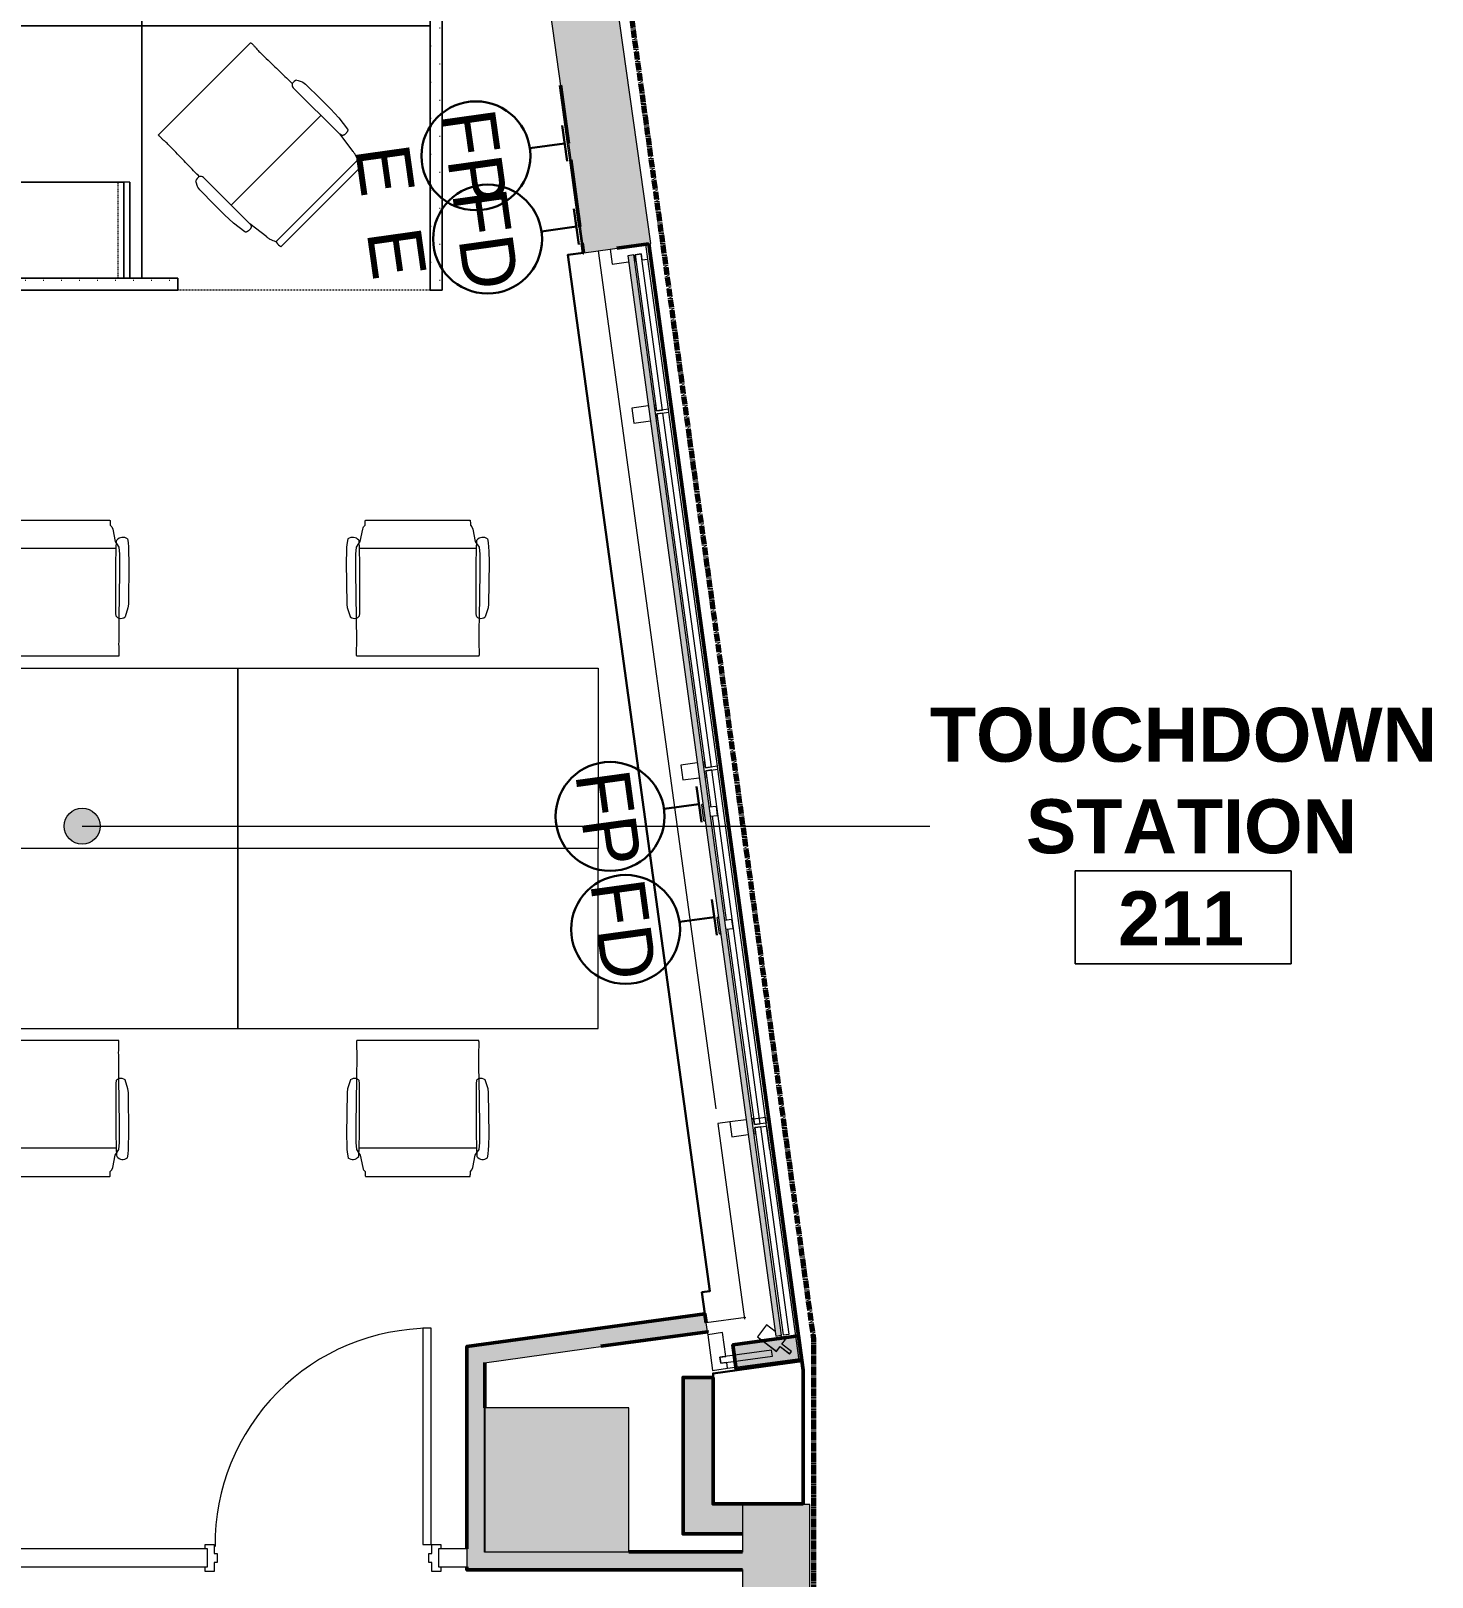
# Model space of a CAD drawing. Header units: inches. Extents: x 416 to 2283, y -56 to 1824.
# Drawn here: x 2049.7 to 2283.2, y 514.8 to 772.3 of the extents above; entities that cross this region are included whole.
import ezdxf

# ---------------------------------------------------------------- set-up
doc = ezdxf.new("R2010")
doc.units = ezdxf.units.IN
doc.header["$MEASUREMENT"] = 0
for name, pattern in [('DASH 1_32_', [0.0625, 0.03125, -0.03125]), ('Dash 1_8_', [0.25, 0.125, -0.125]), ('IMPORT-Orbis_BB$0$TI_Grid_E957150$0$PROPERTY _2_', [1.546875, 1.3125, -0.046875, 0.046875, -0.046875, 0.046875, -0.046875])]:
    doc.linetypes.add(name, pattern=pattern)
for name, color, linetype, lineweight in [('A-ANNO-NOTE', 131, 'Continuous', 13), ('A-AREA-IDEN', 2, 'Continuous', 9), ('A-DOOR', 31, 'Continuous', 13), ('A-GLAZ-CURT', 52, 'Continuous', 9), ('A-WALL', 113, 'Continuous', 9), ('A-WALL-PATT', 111, 'Continuous', 13), ('E-ELEC-FIXT', 91, 'Continuous', 13), ('I-FURN', 30, 'Continuous', 9), ('I-FURN-PNLS', 30, 'Continuous', 9), ('I-WALL', 2, 'Continuous', 13), ('Orbis - Background_dwg', 8, 'Continuous', 9), ('Orbis_BB$0$A-Glaz-Assm', 10, 'Continuous', 20), ('Orbis_BB$0$A-Glaz-Assm-Blow', 250, 'Continuous', 13), ('Orbis_BB$0$A-Glaz-Assm-Glaz', 10, 'Continuous', 20), ('Orbis_BB$0$A-Wall-Exst', 7, 'Continuous', 9), ('Orbis_BB$0$TI_ARCH-02_E957150$0$A-Wall-Blow', 130, 'Continuous', 30), ('Orbis_BB$0$TI_Grid_E957150$0$C-Prop', 170, 'IMPORT-Orbis_BB$0$TI_Grid_E957150$0$PROPERTY _2_', 70), ('Orbis_BB$0$TI_Grid_E957150$0$S-P2-WALL-CONC', 50, 'Continuous', 50), ('S-COLS', 52, 'Continuous', 13)]:
    doc.layers.add(name, color=color, linetype=linetype, lineweight=lineweight)
doc.styles.add('Swis721 Lt BT', font='swissl.ttf', dxfattribs={"height": 9})
doc.styles.add('Swis721 Lt BT_B', font='', dxfattribs={"height": 9})
doc.styles.get('Swis721 Lt BT_B').set_extended_font_data('Swis721 Lt BT', bold=True)

# ---------------------------------------------------------------- blocks, each defined once
blk = doc.blocks.new('Concrete-Rectangular-Column - 24 x 24-V1-Level XX  POWER _ SIGNAL')
at = {"layer": 'S-COLS', "lineweight": 9}
blk.add_hatch(color=7, dxfattribs=at).paths.add_polyline_path([(12, -12), (12, 12), (-12, 12), (-12, -12)], flags=0)
at = {"layer": 'S-COLS', "color": 8, "lineweight": 20}
for p, q in [((12, 12), (-12, 12)), ((-12, 12), (-12, -12)), ((12, -12), (12, 12)), ((-12, -12), (12, -12))]:
    blk.add_line(p, q, dxfattribs=at)
blk = doc.blocks.new('Adjustable Workstation 1 - 7 x 7-7146735-Level XX  POWER _ SIGNAL')
at = {"layer": 'I-FURN'}
h = blk.add_hatch(dxfattribs=at)
h.set_pattern_fill('FP1_1', color=256, style=0, pattern_type=2)
h.set_pattern_definition([(90, (805.175, -2118.223), (-3, 1.5), [0.127, -2.873])])
h.paths.add_polyline_path([(76, -2), (76, 0), (0, 0), (0, -76), (76, -76), (76, -44), (74, -44), (74, -74), (2, -74), (2, -2), (50.73, -2)], flags=0)
for p, q in [((76, 0), (0, 0)), ((0, 0), (0, -76)), ((0, 0), (76, 0)), ((0, -76), (0, 0)), ((76, -2), (76, 0)), ((76, 0), (76, -2)), ((32, -2), (2, -2)), ((2, -2), (2, -74)), ((2, -74), (2, -2)), ((2, -2), (32, -2)), ((2, -74), (2, -2)), ((2, -2), (76, -2)), ((32, -2), (2, -2)), ((2, -2), (2, -50)), ((32, -74), (32, -2)), ((32, -2), (32, -74)), ((76, -2), (32, -2)), ((76, -44), (74, -44)), ((74, -44), (74, -74)), ((74, -50), (74, -44)), ((74, -44), (76, -44)), ((76, -76), (76, -44)), ((76, -44), (76, -76)), ((2, -50), (2, -74)), ((32, -50), (2, -50)), ((2, -50), (2, -74)), ((2, -74), (2, -50)), ((2, -50), (32, -50)), ((74, -50), (32, -50)), ((32, -50), (74, -50)), ((74, -52), (74, -50)), ((74, -74), (74, -50)), ((74, -50), (74, -74)), ((58, -52), (74, -52)), ((58, -52), (74, -52)), ((58, -52), (74, -52)), ((58, -52), (74, -52)), ((58, -52), (74, -52)), ((58, -52), (74, -52)), ((58, -52), (58, -74)), ((74, -52), (58, -52)), ((74, -52), (58, -52)), ((58, -52), (58, -53)), ((74, -52), (58, -52)), ((58, -52), (74, -52)), ((58, -52), (58, -53)), ((58, -52), (58, -53)), ((74, -52), (58, -52)), ((58, -52), (74, -52)), ((58, -52), (58, -53)), ((58, -52), (58, -53)), ((74, -52), (58, -52)), ((58, -52), (74, -52)), ((58, -52), (58, -53)), ((58, -52), (58, -53)), ((58, -53), (74, -53)), ((58, -74), (58, -53)), ((58, -53), (74, -53)), ((74, -53), (58, -53)), ((58, -53), (74, -53)), ((74, -53), (58, -53)), ((58, -53), (74, -53)), ((74, -53), (58, -53)), ((58, -53), (74, -53)), ((74, -74), (74, -52)), ((74, -53), (74, -52)), ((74, -53), (74, -52)), ((74, -52), (74, -53)), ((74, -53), (74, -52)), ((74, -52), (74, -53)), ((74, -53), (74, -52)), ((74, -52), (74, -53)), ((74, -53), (74, -52)), ((74, -53), (74, -74)), ((74, -74), (74, -53)), ((2, -74), (32, -74)), ((32, -74), (2, -74)), ((74, -74), (2, -74)), ((2, -74), (32, -74)), ((2, -74), (32, -74)), ((32, -74), (2, -74)), ((32, -74), (58, -74)), ((32, -74), (74, -74)), ((74, -74), (32, -74)), ((58, -74), (74, -74)), ((74, -74), (58, -74)), ((58, -74), (74, -74)), ((0, -76), (76, -76)), ((76, -76), (0, -76))]:
    blk.add_line(p, q, dxfattribs=at)
at = {"layer": 'I-FURN', "linetype": 'Dash 1_8_'}
for p, q in [((76, 0), (76, -2)), ((76, -2), (76, -44)), ((76, -44), (76, -76))]:
    blk.add_line(p, q, dxfattribs=at)
at = {"layer": 'I-FURN', "linetype": 'DASH 1_32_'}
blk.add_line((58, -54), (74, -54), dxfattribs=at)
blk = doc.blocks.new('HermanMiller_Collection_Eames_AluminumGroup_LoungeChairSwivel - Arms Swivel Base-6962362-Level XX  POWER _ SIGNAL')
at = {"layer": 'I-FURN'}
for p, q in [((-10.12, 10.12), (-6.61, 10.58)), ((-6.94, 12.09), (-4.59, 12.38)), ((-6.61, 10.58), (-6.94, 10.64)), ((-6.61, 10.58), (4.33, 10.58)), ((-4.59, 12.38), (-3.51, 12.46)), ((-3.51, 12.46), (-2.64, 12.49)), ((-2.64, 12.49), (-0.18, 12.49)), ((-2.19, 10.58), (-2.19, -10.58)), ((-0.18, 12.49), (3.32, 12.43)), ((3.32, 12.43), (3.84, 12.38)), ((3.84, 12.38), (3.99, 12.34)), ((3.99, 12.34), (4.64, 12.01)), ((4.64, 12.01), (4.83, 11.89)), ((13.22, 10.83), (13.22, 10.86)), ((14.64, 10.85), (14.64, -10.85)), ((-12.96, -9.61), (-12.96, 9.61)), ((-11.95, 9.63), (-11.95, 9.59)), ((-11.95, 9.59), (-11.76, 9.6)), ((-11.76, -9.6), (-11.76, 9.6)), ((-11.95, -9.59), (-11.95, -9.63)), ((-11.76, -9.6), (-11.95, -9.59)), ((-6.61, -10.58), (-10.12, -10.12)), ((-6.94, -10.64), (-6.61, -10.58)), ((-4.59, -12.38), (-6.94, -12.09)), ((-6.61, -10.58), (4.33, -10.58)), ((-3.51, -12.46), (-4.59, -12.38)), ((-2.64, -12.49), (-3.51, -12.46)), ((-0.18, -12.49), (-2.64, -12.49)), ((3.32, -12.43), (-0.18, -12.49)), ((3.84, -12.38), (3.32, -12.43)), ((3.99, -12.34), (3.84, -12.38)), ((4.64, -12.01), (3.99, -12.34)), ((4.83, -11.89), (4.64, -12.01)), ((13.22, -10.86), (13.22, -10.83))]:
    blk.add_line(p, q, dxfattribs=at)
at = {"layer": 'I-FURN', "flags": 128}
for points in [[(4.94, 10.96), (5.23, 10.95), (5.52, 10.95)], [(5.52, -10.95), (5.23, -10.95), (4.94, -10.96)]]:
    blk.add_lwpolyline(points, dxfattribs=at)
at = {"layer": 'I-FURN'}
for centre, radius, start, end in [((4.33, 11.27), 0.69, 270, 332.7502), ((3.68, 11.28), 1.3, 345.8347, 28.1255), ((-12.38, 5.3), 4.35, 84.2936, 97.7064), ((-12.38, -5.3), 4.35, 262.2936, 275.7064), ((4.33, -11.27), 0.69, 27.2498, 90), ((3.68, -11.28), 1.3, 331.8745, 14.1653)]:
    blk.add_arc(centre, radius, start, end, dxfattribs=at)
for points, knots in [([(-6.94, 10.64), (-6.95, 10.65), (-6.96, 10.65), (-6.99, 10.65), (-7, 10.66), (-7.02, 10.67), (-7.03, 10.68), (-7.05, 10.69), (-7.06, 10.7), (-7.07, 10.71), (-7.08, 10.72), (-7.09, 10.73), (-7.1, 10.74), (-7.11, 10.76), (-7.11, 10.77), (-7.12, 10.78), (-7.13, 10.8), (-7.14, 10.81), (-7.15, 10.83), (-7.16, 10.85), (-7.17, 10.87), (-7.18, 10.9), (-7.2, 10.95), (-7.22, 11.02), (-7.24, 11.11), (-7.25, 11.23), (-7.26, 11.37), (-7.25, 11.52), (-7.23, 11.66), (-7.21, 11.77), (-7.18, 11.85), (-7.16, 11.9), (-7.15, 11.92), (-7.14, 11.94), (-7.13, 11.96), (-7.12, 11.97), (-7.11, 11.98), (-7.1, 12), (-7.09, 12.01), (-7.08, 12.02), (-7.07, 12.03), (-7.06, 12.04), (-7.05, 12.04), (-7.05, 12.05), (-7.03, 12.06), (-7.02, 12.07), (-7, 12.08), (-6.99, 12.08), (-6.97, 12.09), (-6.95, 12.09), (-6.94, 12.09)], [-1, -1, -1, -1, -0.984375, -0.96875, -0.957031, -0.953125, -0.9375, -0.921875, -0.917969, -0.914062, -0.90625, -0.890625, -0.882812, -0.875, -0.867188, -0.859375, -0.84375, -0.835938, -0.828125, -0.8125, -0.796875, -0.78125, -0.75, -0.708333, -0.666667, -0.583333, -0.5, -0.416667, -0.333333, -0.25, -0.208333, -0.1875, -0.166667, -0.15625, -0.145833, -0.135417, -0.125, -0.114583, -0.104167, -0.09375, -0.088542, -0.083333, -0.078125, -0.072917, -0.0625, -0.052083, -0.041667, -0.03125, -0.020833, 0, 0, 0, 0]), ([(13.22, 10.86), (13.22, 10.87), (13.22, 10.87), (13.23, 10.87), (13.25, 10.88), (13.27, 10.88), (13.29, 10.88), (13.32, 10.88), (13.34, 10.88)], [-1, -1, -1, -1, -0.75, -0.625, -0.5, -0.375, -0.25, 0, 0, 0, 0]), ([(13.34, 10.88), (13.4, 10.89), (13.61, 10.9), (13.97, 10.9), (14.25, 10.89), (14.38, 10.89), (14.47, 10.88), (14.54, 10.87), (14.6, 10.87), (14.63, 10.86), (14.64, 10.85), (14.64, 10.85)], [-1, -1, -1, -1, -0.857143, -0.571429, -0.428571, -0.357143, -0.285714, -0.214286, -0.142857, -0.071429, 0, 0, 0, 0]), ([(-6.94, -12.09), (-6.95, -12.09), (-6.96, -12.09), (-6.99, -12.08), (-7, -12.08), (-7.02, -12.07), (-7.03, -12.06), (-7.05, -12.05), (-7.06, -12.04), (-7.07, -12.03), (-7.08, -12.02), (-7.09, -12.01), (-7.1, -12), (-7.11, -11.98), (-7.12, -11.97), (-7.12, -11.96), (-7.13, -11.94), (-7.14, -11.93), (-7.15, -11.91), (-7.16, -11.89), (-7.17, -11.87), (-7.18, -11.84), (-7.21, -11.77), (-7.23, -11.66), (-7.26, -11.47), (-7.26, -11.28), (-7.24, -11.11), (-7.22, -11.02), (-7.2, -10.95), (-7.18, -10.89), (-7.16, -10.85), (-7.15, -10.82), (-7.13, -10.8), (-7.13, -10.78), (-7.12, -10.77), (-7.11, -10.76), (-7.1, -10.74), (-7.08, -10.73), (-7.08, -10.72), (-7.07, -10.71), (-7.06, -10.7), (-7.05, -10.69), (-7.05, -10.69), (-7.03, -10.68), (-7.02, -10.67), (-7, -10.66), (-6.99, -10.65), (-6.97, -10.65), (-6.95, -10.65), (-6.94, -10.64)], [-1, -1, -1, -1, -0.984375, -0.96875, -0.957031, -0.953125, -0.9375, -0.921875, -0.917969, -0.914062, -0.90625, -0.890625, -0.882812, -0.875, -0.867188, -0.859375, -0.84375, -0.835938, -0.828125, -0.8125, -0.796875, -0.78125, -0.75, -0.666667, -0.583333, -0.416667, -0.333333, -0.291667, -0.25, -0.208333, -0.1875, -0.166667, -0.15625, -0.145833, -0.135417, -0.125, -0.114583, -0.104167, -0.09375, -0.088542, -0.083333, -0.078125, -0.072917, -0.0625, -0.052083, -0.041667, -0.03125, -0.020833, 0, 0, 0, 0]), ([(13.34, -10.88), (13.32, -10.88), (13.29, -10.88), (13.27, -10.88), (13.25, -10.88), (13.23, -10.87), (13.22, -10.87), (13.22, -10.87), (13.22, -10.86)], [-1, -1, -1, -1, -0.75, -0.625, -0.5, -0.375, -0.25, 0, 0, 0, 0]), ([(14.64, -10.85), (14.64, -10.86), (14.62, -10.86), (14.52, -10.88), (14.27, -10.9), (13.87, -10.9), (13.54, -10.9), (13.4, -10.89), (13.34, -10.88)], [-1, -1, -1, -1, -0.892857, -0.785714, -0.571429, -0.285714, -0.142857, 0, 0, 0, 0])]:
    blk.add_open_spline(points, degree=3, knots=knots, dxfattribs=at)
for points in [[(5.52, 10.95), (6.54, 10.92), (8.59, 10.89), (10.68, 10.85), (11.73, 10.84)], [(11.73, 10.84), (11.97, 10.84), (12.47, 10.83), (12.96, 10.83), (13.22, 10.83)], [(-11.76, 9.6), (-11.64, 9.67), (-11.37, 9.8), (-11.02, 9.92), (-10.83, 9.99)], [(-10.83, 9.99), (-10.79, 10), (-10.71, 10.02), (-10.55, 10.06), (-10.35, 10.09), (-10.2, 10.11), (-10.12, 10.12)], [(-10.83, -9.99), (-11.02, -9.92), (-11.37, -9.8), (-11.64, -9.67), (-11.76, -9.6)], [(-10.12, -10.12), (-10.2, -10.11), (-10.35, -10.09), (-10.55, -10.06), (-10.71, -10.02), (-10.79, -10), (-10.83, -9.99)], [(11.73, -10.84), (10.68, -10.85), (8.59, -10.89), (6.54, -10.92), (5.52, -10.95)], [(13.22, -10.83), (12.96, -10.83), (12.47, -10.83), (11.97, -10.84), (11.73, -10.84)]]:
    blk.add_open_spline(points, degree=3, dxfattribs=at)
blk = doc.blocks.new('F - BENCHING _RECTANGULAR-1 CHAIRS_ - F - BENCHING _RECTANGULAR-1 CHAIRS_-7118174-Level XX  POWER _ SIGNAL')
at = {"layer": 'I-FURN'}
for p, q in [((-8.74, 38.82), (-8.99, 38.56)), ((8.75, 39.66), (-8.68, 39.66)), ((9.06, 38.56), (8.8, 38.82)), ((-11.59, 36.56), (-11.7, 35.95)), ((-9.79, 36.11), (-9.81, 36.34)), ((-9.73, 34.95), (-9.79, 36.11)), ((-9.54, 36.11), (-9.77, 35.78)), ((-9.14, 38.18), (-9.54, 36.11)), ((-8.99, 38.56), (-9.14, 38.18)), ((9.13, 38.42), (9.06, 38.56)), ((9.21, 38.18), (9.13, 38.42)), ((9.61, 36.11), (9.21, 38.18)), ((9.84, 35.78), (9.61, 36.11)), ((9.86, 36.11), (9.79, 34.95)), ((9.88, 36.34), (9.86, 36.11)), ((11.77, 35.95), (11.66, 36.56)), ((-11.8, 34.53), (-11.85, 32.67)), ((-11.77, 35.18), (-11.8, 34.53)), ((-11.7, 35.95), (-11.77, 35.18)), ((-10.18, 35.18), (-10.28, 34.02)), ((-10.28, 34.02), (-10.28, 31.02)), ((-9.77, 35.78), (-10.18, 35.18)), ((-9.68, 32.27), (-9.73, 34.95)), ((-9.73, 34.95), (9.79, 34.95)), ((9.79, 34.95), (9.75, 32.27)), ((10.24, 35.18), (9.84, 35.78)), ((10.35, 34.02), (10.24, 35.18)), ((10.35, 31.02), (10.35, 34.02)), ((11.84, 35.18), (11.77, 35.95)), ((11.87, 34.53), (11.84, 35.18)), ((11.92, 32.67), (11.87, 34.53)), ((-11.85, 32.67), (-11.75, 25.67)), ((-10.28, 31.02), (-10.17, 23.35)), ((-9.68, 24.18), (-9.68, 32.27)), ((9.75, 32.27), (9.75, 24.18)), ((10.24, 23.35), (10.35, 31.02)), ((11.82, 25.67), (11.92, 32.67)), ((-11.75, 25.67), (-11.69, 25.08)), ((-11.69, 25.08), (-11.2, 23.58)), ((-9.74, 23.68), (-9.68, 24.18)), ((9.75, 24.18), (9.81, 23.68)), ((11.27, 23.58), (11.76, 25.08)), ((11.76, 25.08), (11.82, 25.67)), ((-10.14, 17.03), (10.2, 17.03))]:
    blk.add_line(p, q, dxfattribs=at)
for centre, radius, start, end in [((-10.82, 35.49), 1.32, 40.065, 125.935), ((10.89, 35.49), 1.32, 54.065, 139.935), ((-10.48, 24.43), 1.12, 229.743, 286.0891), ((-10.4, 24.1), 0.781, 286.8466, 327.6782), ((10.47, 24.1), 0.781, 212.3218, 253.1534), ((10.55, 24.43), 1.12, 253.9109, 310.257)]:
    blk.add_arc(centre, radius, start, end, dxfattribs=at)
for points, knots in [([(-8.68, 39.66), (-8.68, 39.66), (-8.69, 39.64), (-8.7, 39.59), (-8.71, 39.53), (-8.71, 39.44), (-8.72, 39.34), (-8.73, 39.19), (-8.73, 39.01), (-8.74, 38.87), (-8.74, 38.82)], [0, 0, 0, 0, 0.111111, 0.222222, 0.333333, 0.444444, 0.555556, 0.666667, 0.888889, 1, 1, 1, 1]), ([(8.8, 38.82), (8.8, 39.01), (8.79, 39.28), (8.78, 39.5), (8.77, 39.59), (8.76, 39.64), (8.75, 39.66), (8.75, 39.66)], [0, 0, 0, 0, 0.444444, 0.666667, 0.777778, 0.888889, 1, 1, 1, 1]), ([(-10.18, 17.97), (-10.18, 17.89), (-10.18, 17.73), (-10.18, 17.4), (-10.16, 17.1), (-10.14, 17.03), (-10.14, 17.03)], [0, 0, 0, 0, 0.181818, 0.363636, 0.727273, 1, 1, 1, 1]), ([(10.2, 17.03), (10.21, 17.03), (10.21, 17.03), (10.22, 17.06), (10.23, 17.12), (10.23, 17.19), (10.24, 17.27), (10.25, 17.41), (10.25, 17.64), (10.25, 17.85), (10.25, 17.97)], [0, 0, 0, 0, 0.090909, 0.181818, 0.272727, 0.363636, 0.454545, 0.545455, 0.727273, 1, 1, 1, 1])]:
    blk.add_open_spline(points, degree=3, knots=knots, dxfattribs=at)
for points in [[(-10.17, 23.35), (-10.16, 22.62), (-10.15, 21.16), (-10.14, 19.68), (-10.13, 18.94)], [(10.2, 18.94), (10.2, 19.68), (10.21, 21.16), (10.23, 22.62), (10.24, 23.35)], [(-10.13, 18.94), (-10.14, 18.78), (-10.16, 18.46), (-10.17, 18.13), (-10.18, 17.97)], [(10.25, 17.97), (10.24, 18.13), (10.23, 18.46), (10.21, 18.78), (10.2, 18.94)]]:
    blk.add_open_spline(points, degree=3, dxfattribs=at)
at = {"layer": 'I-FURN-PNLS'}
for p, q in [((30, 15), (-30, 15)), ((-30, 15), (-30, -15)), ((30, -15), (30, 15)), ((-30, -15), (30, -15))]:
    blk.add_line(p, q, dxfattribs=at)
blk = doc.blocks.new('F - BENCHING _RECTANGULAR-1 CHAIRS_ - F - BENCHING _RECTANGULAR-1 CHAIRS_-7118175-Level XX  POWER _ SIGNAL')
at = {"layer": 'I-FURN'}
for p, q in [((-10.14, -17.03), (10.2, -17.03)), ((-11.85, -32.67), (-11.75, -25.67)), ((-11.75, -25.67), (-11.69, -25.08)), ((-11.69, -25.08), (-11.2, -23.58)), ((-10.28, -31.02), (-10.17, -23.35)), ((-9.74, -23.68), (-9.68, -24.18)), ((-9.68, -24.18), (-9.68, -32.27)), ((9.75, -24.18), (9.81, -23.68)), ((9.75, -32.27), (9.75, -24.18)), ((10.24, -23.35), (10.35, -31.02)), ((11.27, -23.58), (11.76, -25.08)), ((11.76, -25.08), (11.82, -25.67)), ((11.82, -25.67), (11.92, -32.67)), ((-11.8, -34.53), (-11.85, -32.67)), ((-10.28, -34.02), (-10.28, -31.02)), ((-9.68, -32.27), (-9.73, -34.95)), ((9.79, -34.95), (9.75, -32.27)), ((10.35, -31.02), (10.35, -34.02)), ((11.92, -32.67), (11.87, -34.53)), ((-11.77, -35.18), (-11.8, -34.53)), ((-11.7, -35.95), (-11.77, -35.18)), ((-11.59, -36.56), (-11.7, -35.95)), ((-10.18, -35.18), (-10.28, -34.02)), ((-9.77, -35.78), (-10.18, -35.18)), ((-9.73, -34.95), (-9.79, -36.11)), ((-9.54, -36.11), (-9.77, -35.78)), ((-9.73, -34.95), (9.79, -34.95)), ((9.84, -35.78), (9.61, -36.11)), ((9.86, -36.11), (9.79, -34.95)), ((10.24, -35.18), (9.84, -35.78)), ((10.35, -34.02), (10.24, -35.18)), ((11.77, -35.95), (11.66, -36.56)), ((11.84, -35.18), (11.77, -35.95)), ((11.87, -34.53), (11.84, -35.18)), ((-9.79, -36.11), (-9.81, -36.34)), ((-9.14, -38.18), (-9.54, -36.11)), ((-8.99, -38.56), (-9.14, -38.18)), ((-8.74, -38.82), (-8.99, -38.56)), ((9.06, -38.56), (8.8, -38.82)), ((9.13, -38.42), (9.06, -38.56)), ((9.21, -38.18), (9.13, -38.42)), ((9.61, -36.11), (9.21, -38.18)), ((9.88, -36.34), (9.86, -36.11)), ((8.75, -39.66), (-8.68, -39.66))]:
    blk.add_line(p, q, dxfattribs=at)
for centre, radius, start, end in [((-10.48, -24.43), 1.12, 73.9109, 130.257), ((-10.4, -24.1), 0.781, 32.3218, 73.1534), ((10.47, -24.1), 0.781, 106.8466, 147.6782), ((10.55, -24.43), 1.12, 49.743, 106.0891), ((-10.82, -35.49), 1.32, 234.065, 319.935), ((10.89, -35.49), 1.32, 220.065, 305.935)]:
    blk.add_arc(centre, radius, start, end, dxfattribs=at)
for points, knots in [([(-10.18, -17.97), (-10.18, -17.85), (-10.18, -17.64), (-10.18, -17.41), (-10.17, -17.27), (-10.17, -17.19), (-10.16, -17.12), (-10.15, -17.06), (-10.14, -17.03), (-10.14, -17.03), (-10.14, -17.03)], [-1, -1, -1, -1, -0.727273, -0.545455, -0.454545, -0.363636, -0.272727, -0.181818, -0.090909, 0, 0, 0, 0]), ([(10.2, -17.03), (10.21, -17.03), (10.23, -17.1), (10.25, -17.4), (10.25, -17.73), (10.25, -17.89), (10.25, -17.97)], [-1, -1, -1, -1, -0.727273, -0.363636, -0.181818, 0, 0, 0, 0]), ([(-8.68, -39.66), (-8.68, -39.66), (-8.69, -39.64), (-8.7, -39.59), (-8.71, -39.5), (-8.73, -39.28), (-8.73, -39.01), (-8.74, -38.82)], [-1, -1, -1, -1, -0.888889, -0.777778, -0.666667, -0.444444, 0, 0, 0, 0]), ([(8.8, -38.82), (8.8, -38.87), (8.8, -39.01), (8.8, -39.19), (8.79, -39.34), (8.78, -39.44), (8.78, -39.53), (8.77, -39.59), (8.76, -39.64), (8.75, -39.66), (8.75, -39.66)], [-1, -1, -1, -1, -0.888889, -0.666667, -0.555556, -0.444444, -0.333333, -0.222222, -0.111111, 0, 0, 0, 0])]:
    blk.add_open_spline(points, degree=3, knots=knots, dxfattribs=at)
for points in [[(-10.13, -18.94), (-10.14, -18.78), (-10.16, -18.46), (-10.17, -18.13), (-10.18, -17.97)], [(10.25, -17.97), (10.24, -18.13), (10.23, -18.46), (10.21, -18.78), (10.2, -18.94)], [(-10.17, -23.35), (-10.16, -22.62), (-10.15, -21.16), (-10.14, -19.68), (-10.13, -18.94)], [(10.2, -18.94), (10.2, -19.68), (10.21, -21.16), (10.23, -22.62), (10.24, -23.35)]]:
    blk.add_open_spline(points, degree=3, dxfattribs=at)
at = {"layer": 'I-FURN-PNLS'}
for p, q in [((-30, 15), (30, 15)), ((-30, -15), (-30, 15)), ((30, 15), (30, -15)), ((30, -15), (-30, -15))]:
    blk.add_line(p, q, dxfattribs=at)
blk = doc.blocks.new('Door - Single - Solid Door-6976162-Level XX  POWER _ SIGNAL')
at = {"layer": 'A-DOOR', "lineweight": 9}
for p, q in [((-15.63, 2.16), (-14.13, 2.16)), ((-15.63, 1.41), (-15.63, 2.16)), ((-14.13, 2.16), (-14.13, 0.66)), ((-14.13, 0.66), (-13.63, 0.66)), ((-13.63, 0.66), (-13.63, -0.84)), ((21.62, 0.66), (22.12, 0.66)), ((21.62, -0.84), (21.62, 0.66)), ((22.12, 2.16), (23.62, 2.16)), ((22.12, 0.66), (22.12, 2.16)), ((23.62, 2.16), (23.62, 1.41)), ((-15.63, -2.34), (-15.63, -1.59)), ((-14.13, -2.34), (-15.63, -2.34)), ((-14.13, -0.84), (-14.13, -2.34)), ((-13.63, -0.84), (-14.13, -0.84)), ((22.12, -0.84), (21.62, -0.84)), ((22.12, -2.34), (22.12, -0.84)), ((23.62, -2.34), (22.12, -2.34)), ((23.62, -1.59), (23.62, -2.34))]:
    blk.add_line(p, q, dxfattribs=at)
at = {"layer": 'A-DOOR'}
for p, q in [((-12.63, -2.34), (-14.01, -2.34)), ((-14.01, -2.34), (-14.01, -38.34)), ((-12.63, -38.34), (-12.63, -2.34)), ((-14.01, -38.34), (-12.63, -38.34))]:
    blk.add_line(p, q, dxfattribs=at)
at = {"layer": 'A-DOOR', "lineweight": 9}
blk.add_arc((-14.01, -2.34), 36, 270, 0.5, dxfattribs=at)
blk = doc.blocks.new('System Panel - Glazed-7329274-Level XX  POWER _ SIGNAL')
at = {"layer": 'A-GLAZ-CURT'}
blk.add_hatch(color=7, dxfattribs=at).paths.add_polyline_path([(90.81, -1.75), (90.81, -0.75), (-90.81, -0.75), (-90.81, -1.75), (1.22, -1.75)], flags=0)
at = {"layer": 'A-GLAZ-CURT', "color": 8, "lineweight": 20}
for p, q in [((90.81, -0.75), (-90.81, -0.75)), ((-90.81, -0.75), (-90.81, -1.75)), ((-90.81, -1.75), (90.81, -1.75)), ((90.81, -1.75), (90.81, -0.75))]:
    blk.add_line(p, q, dxfattribs=at)
blk = doc.blocks.new('PS - Power Device _Wall Base_ - Basefeed Data-7353900-Level XX  POWER _ SIGNAL')
at = {"layer": 'E-ELEC-FIXT', "lineweight": 9}
for p, q in [((2141.26, 739.71), (2141.08, 739.68)), ((2141.46, 736.96), (2141.08, 739.68)), ((2141.46, 736.96), (2141.65, 736.98))]:
    blk.add_line(p, q, dxfattribs=at)
blk = doc.blocks.new('PS - Power Device _Wall Base_ - Basefeed Power-7353828-Level XX  POWER _ SIGNAL')
at = {"layer": 'E-ELEC-FIXT', "lineweight": 9}
for p, q in [((2139.32, 753.57), (2139.13, 753.54)), ((2139.51, 750.82), (2139.13, 753.54)), ((2139.51, 750.82), (2139.7, 750.85))]:
    blk.add_line(p, q, dxfattribs=at)
blk = doc.blocks.new('PS - Power Device _Wall Base_ - Basefeed Power-4862739-Level XX  POWER _ SIGNAL')
at = {"layer": 'E-ELEC-FIXT', "lineweight": 9}
for p, q in [((2161.68, 643.49), (2161.49, 643.47)), ((2161.86, 640.74), (2161.49, 643.47)), ((2163.87, 643.16), (2162.75, 643.01)), ((2162.96, 641.52), (2164.07, 641.67)), ((2163.87, 643.16), (2164.07, 641.67)), ((2161.86, 640.74), (2162.05, 640.77))]:
    blk.add_line(p, q, dxfattribs=at)
blk = doc.blocks.new('PS - Power Device _Wall Base_ - Basefeed Data-4862737-Level XX  POWER _ SIGNAL')
at = {"layer": 'E-ELEC-FIXT', "lineweight": 9}
for p, q in [((2164.26, 624.67), (2164.07, 624.64)), ((2164.44, 621.92), (2164.07, 624.64)), ((2166.45, 624.34), (2165.33, 624.18)), ((2166.45, 624.34), (2166.65, 622.85)), ((2164.44, 621.92), (2164.63, 621.94)), ((2165.54, 622.7), (2166.65, 622.85))]:
    blk.add_line(p, q, dxfattribs=at)
blk = doc.blocks.new('Orbis - Background_dwg_Orbis_BB-7347761-Level XX  POWER _ SIGNAL')
at = {"layer": 'Orbis_BB$0$A-Wall-Exst'}
h = blk.add_hatch(color=256, dxfattribs=at)
h.paths.add_polyline_path([(12850.06, 1541.32), (12850.16, 1541.33), (12849.94, 1542.92), (12849.85, 1542.89), (12849.94, 1542.24)], flags=0)
h.paths.add_polyline_path([(12849.47, 1545.63), (12849.56, 1545.64), (12847.95, 1556.76), (12849.47, 1545.64)], flags=0)
h.paths.add_polyline_path([(12847.57, 1559.5), (12847.61, 1559.51), (12847.57, 1559.51)], flags=0)
h = blk.add_hatch(color=256, dxfattribs=at)
h.paths.add_polyline_path([(12876.41, 1270.54), (12876.66, 1270.54), (12876.66, 1270.83), (12867.66, 1270.83), (12867.66, 1270.54), (12875.16, 1270.54)], flags=0)
h.paths.add_polyline_path([(12830.7, 1321.91), (12876.54, 1321.91), (12876.54, 1321.97), (12830.7, 1321.97), (12830.66, 1321.91)], flags=0)
h.paths.add_polyline_path([(12833.67, 1324.84), (12876.54, 1324.84), (12876.54, 1324.91), (12833.66, 1324.92), (12833.66, 1356.45), (12833.58, 1356.44), (12833.59, 1324.84), (12833.66, 1324.84)], flags=0)
h.paths.add_polyline_path([(12830.7, 1325.41), (12830.7, 1358.94), (12870.31, 1364.51), (12870.3, 1364.57), (12830.66, 1359.14), (12830.66, 1325.41)], flags=0)
h.paths.add_polyline_path([(12871.66, 1327.91), (12876.54, 1327.91), (12876.54, 1332.83), (12886.66, 1332.83), (12886.66, 1332.91), (12871.66, 1332.91), (12871.66, 1353.98), (12866.66, 1353.98), (12866.66, 1327.91)], flags=0)
h.paths.add_polyline_path([(12875.54, 1355.32), (12886.44, 1356.81), (12885.88, 1360.89), (12874.98, 1359.4), (12875.34, 1356.81)], flags=0)
h.paths.add_polyline_path([(12852.98, 1359.17), (12870.71, 1361.62), (12870.7, 1361.66), (12857.45, 1359.8)], flags=0)
at = {"layer": 'Orbis_BB$0$A-Glaz-Assm'}
for p, q in [((12860.88, 1515.8), (12858.15, 1515.43)), ((12869.02, 1456.35), (12866.3, 1455.98)), ((12877.16, 1396.91), (12874.44, 1396.54)), ((12874.78, 1394.06), (12877.5, 1394.43)), ((12881.99, 1361.64), (12880.55, 1362.73))]:
    blk.add_line(p, q, dxfattribs=at)
at = {"layer": 'Orbis_BB$0$A-Glaz-Assm', "flags": 128}
for points in [[(12858.58, 1539.96), (12858.82, 1539.99), (12858.69, 1540.98), (12859.68, 1541.12), (12859.82, 1540.13), (12860.81, 1540.27), (12860.47, 1542.74), (12855.62, 1542.08)], [(12854.52, 1541.92), (12854.86, 1539.45), (12857.59, 1539.82)], [(12858.15, 1515.43), (12858.49, 1512.95), (12861.22, 1513.32)], [(12862.21, 1513.46), (12862.46, 1513.49), (12862.32, 1514.48), (12864.3, 1514.75), (12864.23, 1515.25), (12862.25, 1514.98), (12862.12, 1515.97), (12861.87, 1515.93)], [(12866.3, 1455.98), (12866.64, 1453.5), (12869.36, 1453.88)], [(12870.35, 1454.01), (12870.6, 1454.05), (12870.46, 1455.04), (12872.44, 1455.31), (12872.38, 1455.8), (12870.39, 1455.53), (12870.26, 1456.52), (12870.01, 1456.49)], [(12877.16, 1396.91), (12874.44, 1396.54), (12874.78, 1394.06)], [(12874.44, 1396.54), (12874.78, 1394.06), (12877.5, 1394.43)], [(12878.49, 1394.57), (12878.74, 1394.6), (12878.61, 1395.59), (12880.59, 1395.86), (12880.52, 1396.36), (12878.54, 1396.09), (12878.4, 1397.08), (12878.15, 1397.04)], [(12878.49, 1394.57), (12878.74, 1394.6), (12878.61, 1395.59), (12880.59, 1395.86), (12880.52, 1396.36), (12878.54, 1396.09), (12878.4, 1397.08), (12878.15, 1397.04)], [(12881.99, 1361.65), (12880.56, 1362.74), (12879.04, 1360.75)], [(12880.55, 1362.73), (12879.04, 1360.74), (12882.23, 1358.32), (12882.83, 1359.12), (12884.42, 1357.91), (12884.73, 1358.31), (12883.13, 1359.52), (12883.74, 1360.32), (12882.86, 1360.98)], [(12879.04, 1360.75), (12882.23, 1358.33), (12882.83, 1359.13), (12884.43, 1357.92), (12884.73, 1358.32), (12883.14, 1359.53), (12883.74, 1360.32), (12882.87, 1360.98)]]:
    blk.add_lwpolyline(points, dxfattribs=at)
blk.add_lwpolyline([(12870.78, 1361.1), (12871.59, 1355.16), (12874.07, 1355.5), (12873.94, 1356.49), (12872.94, 1356.35), (12872.81, 1357.34), (12873.8, 1357.48), (12873.26, 1361.44)], close=True, dxfattribs=at)
at = {"layer": 'Orbis_BB$0$A-Glaz-Assm-Blow'}
for p, q in [((12852.54, 1541.65), (12872.12, 1398.74)), ((12864.23, 1515.25), (12860.81, 1540.27)), ((12872.38, 1455.8), (12864.3, 1514.75)), ((12877.13, 1363.99), (12870.51, 1363.08)), ((12870.7, 1361.66), (12870.78, 1361.1)), ((12874.07, 1355.5), (12886.15, 1357.15))]:
    blk.add_line(p, q, dxfattribs=at)
at = {"layer": 'Orbis_BB$0$A-Glaz-Assm-Blow', "flags": 128}
for points in [[(12878.4, 1397.08), (12880.38, 1397.35), (12880.52, 1396.36), (12872.44, 1455.31)], [(12874.44, 1396.54), (12872.46, 1396.26), (12876.92, 1363.7)], [(12881.13, 1391.9), (12880.59, 1395.86), (12885.93, 1356.86)]]:
    blk.add_lwpolyline(points, dxfattribs=at)
at = {"layer": 'Orbis_BB$0$A-Glaz-Assm-Glaz'}
for p, q in [((12870.46, 1455.04), (12871.29, 1448.98)), ((12871.5, 1447.49), (12873.87, 1430.15))]:
    blk.add_line(p, q, dxfattribs=at)
at = {"layer": 'Orbis_BB$0$A-Glaz-Assm-Glaz', "flags": 128}
for points in [[(12858.69, 1540.98), (12862.25, 1514.98), (12863.24, 1515.11), (12859.68, 1541.12)], [(12862.32, 1514.48), (12870.39, 1455.53), (12871.39, 1455.67), (12863.31, 1514.62)], [(12878.61, 1395.59), (12883.34, 1361.05), (12884.33, 1361.18), (12879.6, 1395.73)], [(12881.42, 1358.52), (12872.81, 1357.34), (12872.94, 1356.35), (12881.55, 1357.53)]]:
    blk.add_lwpolyline(points, close=True, dxfattribs=at)
blk.add_lwpolyline([(12874.07, 1428.67), (12878.54, 1396.09), (12879.53, 1396.22), (12871.45, 1455.17), (12870.46, 1455.04)], dxfattribs=at)
at = {"layer": 'Orbis_BB$0$A-Wall-Exst', "color": 50, "lineweight": 50}
for p, q in [((12846.24, 1569.24), (12847.57, 1559.5)), ((12847.95, 1556.78), (12849.47, 1545.63)), ((12855.62, 1542.08), (12860.96, 1542.81)), ((12833.66, 1348.91), (12833.66, 1356.46)), ((12876.54, 1324.91), (12857.66, 1324.91))]:
    blk.add_line(p, q, dxfattribs=at)
at = {"layer": 'Orbis_BB$0$A-Wall-Exst', "color": 50, "lineweight": 50, "flags": 128}
for points in [[(12849.85, 1542.91), (12850.06, 1541.32), (12850.16, 1541.33)], [(12870.51, 1363.08), (12870.3, 1364.57), (12830.66, 1359.14), (12830.66, 1325.41)], [(12852.98, 1359.17), (12870.71, 1361.6), (12870.7, 1361.66)], [(12871.66, 1353.98), (12866.66, 1353.98), (12866.66, 1327.91), (12876.54, 1327.91)], [(12886.66, 1332.83), (12886.66, 1332.91), (12871.66, 1332.91), (12871.66, 1353.98)], [(12830.66, 1322.41), (12830.66, 1321.91), (12876.54, 1321.91)]]:
    blk.add_lwpolyline(points, dxfattribs=at)
blk.add_lwpolyline([(12886.44, 1356.81), (12885.88, 1360.89), (12874.98, 1359.4), (12875.54, 1355.32)], close=True, dxfattribs=at)
at = {"layer": 'Orbis_BB$0$TI_ARCH-02_E957150$0$A-Wall-Blow', "flags": 128}
for points in [[(12886.66, 1332.83), (12886.66, 1332.91), (12871.66, 1332.91), (12871.66, 1354.66), (12886.46, 1356.69), (12860.96, 1542.83)], [(12870.3, 1364.57), (12869.81, 1368.16), (12871.11, 1368.34), (12847.46, 1540.96), (12850.06, 1541.32)]]:
    blk.add_lwpolyline(points, dxfattribs=at)
at = {"layer": 'Orbis_BB$0$TI_Grid_E957150$0$C-Prop', "flags": 128}
blk.add_lwpolyline([(12850.26, 2047.16), (12794.32, 2047.16), (12793.88, 2046.62), (12888.38, 1360.4), (12888.38, 796.17), (11124.05, 796.17)], dxfattribs=at)
at = {"layer": 'Orbis_BB$0$TI_Grid_E957150$0$S-P2-WALL-CONC', "flags": 128}
blk.add_lwpolyline([(12860.96, 1542.83), (12886.66, 1355.2), (12886.66, 1332.83)], dxfattribs=at)
blk = doc.blocks.new('Orbis - Background_dwg-7329766-Level XX  POWER _ SIGNAL')
blk.add_blockref('Orbis - Background_dwg_Orbis_BB-7347761-Level XX  POWER _ SIGNAL', (-10708.29, -805.94))
blk = doc.blocks.new('Room Tag - Room Name and Number-3379422-Level XX  POWER _ SIGNAL')
at = {"layer": 'A-AREA-IDEN'}
for p, q in [((-0.1881, -0.1636), (-0.1881, -0.0018)), ((-0.1881, -0.0018), (0.1869, -0.0018)), ((0.1869, -0.0018), (-0.1881, -0.0018)), ((-0.1881, -0.0018), (-0.1881, -0.1636)), ((0.1869, -0.0018), (0.1869, -0.1636)), ((0.1869, -0.1636), (0.1869, -0.0018)), ((0.1869, -0.1636), (-0.1881, -0.1636)), ((-0.1881, -0.1636), (0.1869, -0.1636))]:
    blk.add_line(p, q, dxfattribs=at)

msp = doc.modelspace()

# ---------------------------------------------------------------- hatches: boundary and pattern name
at = {"layer": 'A-AREA-IDEN'}
h = msp.add_hatch(color=256, dxfattribs=at)
edge = h.paths.add_edge_path(flags=0)
edge.add_arc((2058.28, 639.88), 3, 0, 360)
at = {"layer": 'A-WALL-PATT', "lineweight": 9}
for points in [[(2141.87, 735.37), (2153.01, 736.94), (2144.11, 800.32), (2132.97, 798.75), (2139.86, 749.72)], [(2122.41, 550.1), (2162.42, 555.72), (2162.02, 558.57), (2122.41, 553), (2122.41, 550.5)], [(2125.28, 516.03), (2125.28, 550.5), (2122.41, 550.1), (2122.41, 516.03)], [(2168.25, 477.52), (2179.5, 477.52), (2179.5, 526.89), (2168.25, 526.89), (2168.25, 516.03)], [(2139.86, 516.03), (2168.25, 516.03), (2168.25, 518.91), (2125.28, 518.91), (2125.28, 516.03), (2125.37, 516.03)]]:
    msp.add_hatch(color=7, dxfattribs=at).paths.add_polyline_path(points, flags=0)

# ---------------------------------------------------------------- linework, layer by layer
at = {"layer": 'A-ANNO-NOTE', "lineweight": 30}
for p, q in [((2138.23, 756.58), (2139.07, 750.63)), ((2138.65, 753.61), (2132.85, 752.79)), ((2140.18, 742.71), (2141.02, 736.77)), ((2140.6, 739.74), (2134.8, 738.93)), ((2160.61, 646.5), (2161.42, 640.56)), ((2161.01, 643.53), (2155.21, 642.73)), ((2163.18, 627.68), (2164, 621.73)), ((2163.59, 624.7), (2157.79, 623.91))]:
    msp.add_line(p, q, dxfattribs=at)
for centre in [(2123.87, 751.53), (2125.81, 737.66), (2146.22, 641.5), (2148.8, 622.68)]:
    msp.add_circle(centre, 9.07, dxfattribs=at)
at = {"layer": 'A-AREA-IDEN'}
msp.add_line((2058.28, 639.88), (2199.5, 639.88), dxfattribs=at)
msp.add_circle((2058.28, 639.88), 3, dxfattribs=at)
at = {"layer": 'A-WALL', "lineweight": 13}
msp.add_line((2122.41, 516.47), (2122.41, 519.47), dxfattribs=at)
at = {"layer": 'I-WALL', "color": 8, "lineweight": 20}
for p, q in [((2132.97, 798.75), (2141.87, 735.37)), ((2153.01, 736.94), (2144.11, 800.32)), ((2141.87, 735.37), (2153.01, 736.94)), ((2162.02, 558.57), (2122.41, 553)), ((2162.42, 555.72), (2162.02, 558.57)), ((2125.28, 550.5), (2162.42, 555.72)), ((2122.41, 553), (2122.41, 519.47)), ((2125.28, 518.91), (2125.28, 550.5)), ((2168.25, 526.89), (2168.25, 518.91)), ((2179.5, 526.89), (2168.25, 526.89)), ((2179.5, 466.27), (2179.5, 526.89)), ((2168.25, 518.91), (2125.28, 518.91)), ((2122.41, 516.47), (2122.41, 516.03)), ((2122.41, 516.03), (2168.25, 516.03)), ((2168.25, 516.03), (2168.25, 477.52))]:
    msp.add_line(p, q, dxfattribs=at)
at = {"layer": 'I-WALL'}
for p, q in [((2079.16, 519.47), (2024.93, 519.47)), ((2079.16, 516.47), (2079.16, 519.47)), ((2122.41, 519.47), (2117.66, 519.47)), ((2117.66, 519.47), (2117.66, 516.47)), ((2024.93, 516.47), (2079.16, 516.47)), ((2117.66, 516.47), (2122.41, 516.47))]:
    msp.add_line(p, q, dxfattribs=at)

# ---------------------------------------------------------------- block references
at = {"layer": 'A-AREA-IDEN', "xscale": 95.99999999999994, "yscale": 95.99999999999994, "zscale": 95.99999999999994}
msp.add_blockref('Room Tag - Room Name and Number-3379422-Level XX  POWER _ SIGNAL', (2241.75, 632.62), dxfattribs=at)
at = {"layer": 'A-DOOR', "rotation": 180}
msp.add_blockref('Door - Single - Solid Door-6976162-Level XX  POWER _ SIGNAL', (2102.4, 517.88), dxfattribs=at)
at = {"layer": 'A-GLAZ-CURT', "rotation": 277.8000000000437}
msp.add_blockref('System Panel - Glazed-7329274-Level XX  POWER _ SIGNAL', (2163.22, 645.15), dxfattribs=at)
at = {"layer": 'E-ELEC-FIXT', "lineweight": 9}
for name in ['PS - Power Device _Wall Base_ - Basefeed Power-7353828-Level XX  POWER _ SIGNAL', 'PS - Power Device _Wall Base_ - Basefeed Data-7353900-Level XX  POWER _ SIGNAL', 'PS - Power Device _Wall Base_ - Basefeed Power-4862739-Level XX  POWER _ SIGNAL', 'PS - Power Device _Wall Base_ - Basefeed Data-4862737-Level XX  POWER _ SIGNAL']:
    msp.add_blockref(name, (0, 0), dxfattribs=at)
at = {"layer": 'I-FURN'}
for name, p, rotation in [('Adjustable Workstation 1 - 7 x 7-7146735-Level XX  POWER _ SIGNAL', (2118.22, 805.17), 269.999999999999), ('HermanMiller_Collection_Eames_AluminumGroup_LoungeChairSwivel - Arms Swivel Base-6962362-Level XX  POWER _ SIGNAL', (2089.02, 752.33), 134.9999999999991), ('F - BENCHING _RECTANGULAR-1 CHAIRS_ - F - BENCHING _RECTANGULAR-1 CHAIRS_-7118175-Level XX  POWER _ SIGNAL', (2054.22, 651.17), 180), ('F - BENCHING _RECTANGULAR-1 CHAIRS_ - F - BENCHING _RECTANGULAR-1 CHAIRS_-7118175-Level XX  POWER _ SIGNAL', (2114.22, 651.17), 180), ('F - BENCHING _RECTANGULAR-1 CHAIRS_ - F - BENCHING _RECTANGULAR-1 CHAIRS_-7118174-Level XX  POWER _ SIGNAL', (2054.22, 621.17), 180), ('F - BENCHING _RECTANGULAR-1 CHAIRS_ - F - BENCHING _RECTANGULAR-1 CHAIRS_-7118174-Level XX  POWER _ SIGNAL', (2114.22, 621.17), 180)]:
    msp.add_blockref(name, p, dxfattribs=dict(at, rotation=rotation))
at = {"layer": 'Orbis - Background_dwg', "color": 7}
msp.add_blockref('Orbis - Background_dwg-7329766-Level XX  POWER _ SIGNAL', (0, 0), dxfattribs=at)
at = {"layer": 'S-COLS', "lineweight": 9}
msp.add_blockref('Concrete-Rectangular-Column - 24 x 24-V1-Level XX  POWER _ SIGNAL', (2137.37, 530.97), dxfattribs=at)

# ---------------------------------------------------------------- texts
at = {"layer": 'A-ANNO-NOTE', "lineweight": 9, "char_height": 9, "attachment_point": 1, "style": 'Swis721 Lt BT'}
for s, insert, width, rotation in [('FP', (2126.93, 759.83), 18.18, 278), ('E', (2112.62, 753.96), 9.393, 278), ('FD', (2128.79, 746.58), 19.695, 278), ('E', (2114.57, 740.1), 9.393, 278), ('FP', (2149.31, 649.79), 18.18, 277.8), ('FD', (2151.81, 631.59), 19.695, 277.8)]:
    msp.add_mtext(s, dxfattribs=dict(at, insert=insert, width=width, rotation=rotation))
at = {"layer": 'A-AREA-IDEN', "char_height": 9, "attachment_point": 1, "style": 'Swis721 Lt BT_B'}
for s, insert, width in [('TOUCHDOWN', (2199.5, 659.6), 102.111), ('STATION', (2215.5, 644.35), 63.63), ('211', (2230.85, 629.01), 25.452)]:
    msp.add_mtext(s, dxfattribs=dict(at, insert=insert, width=width))

doc.saveas('drawing.dxf')
